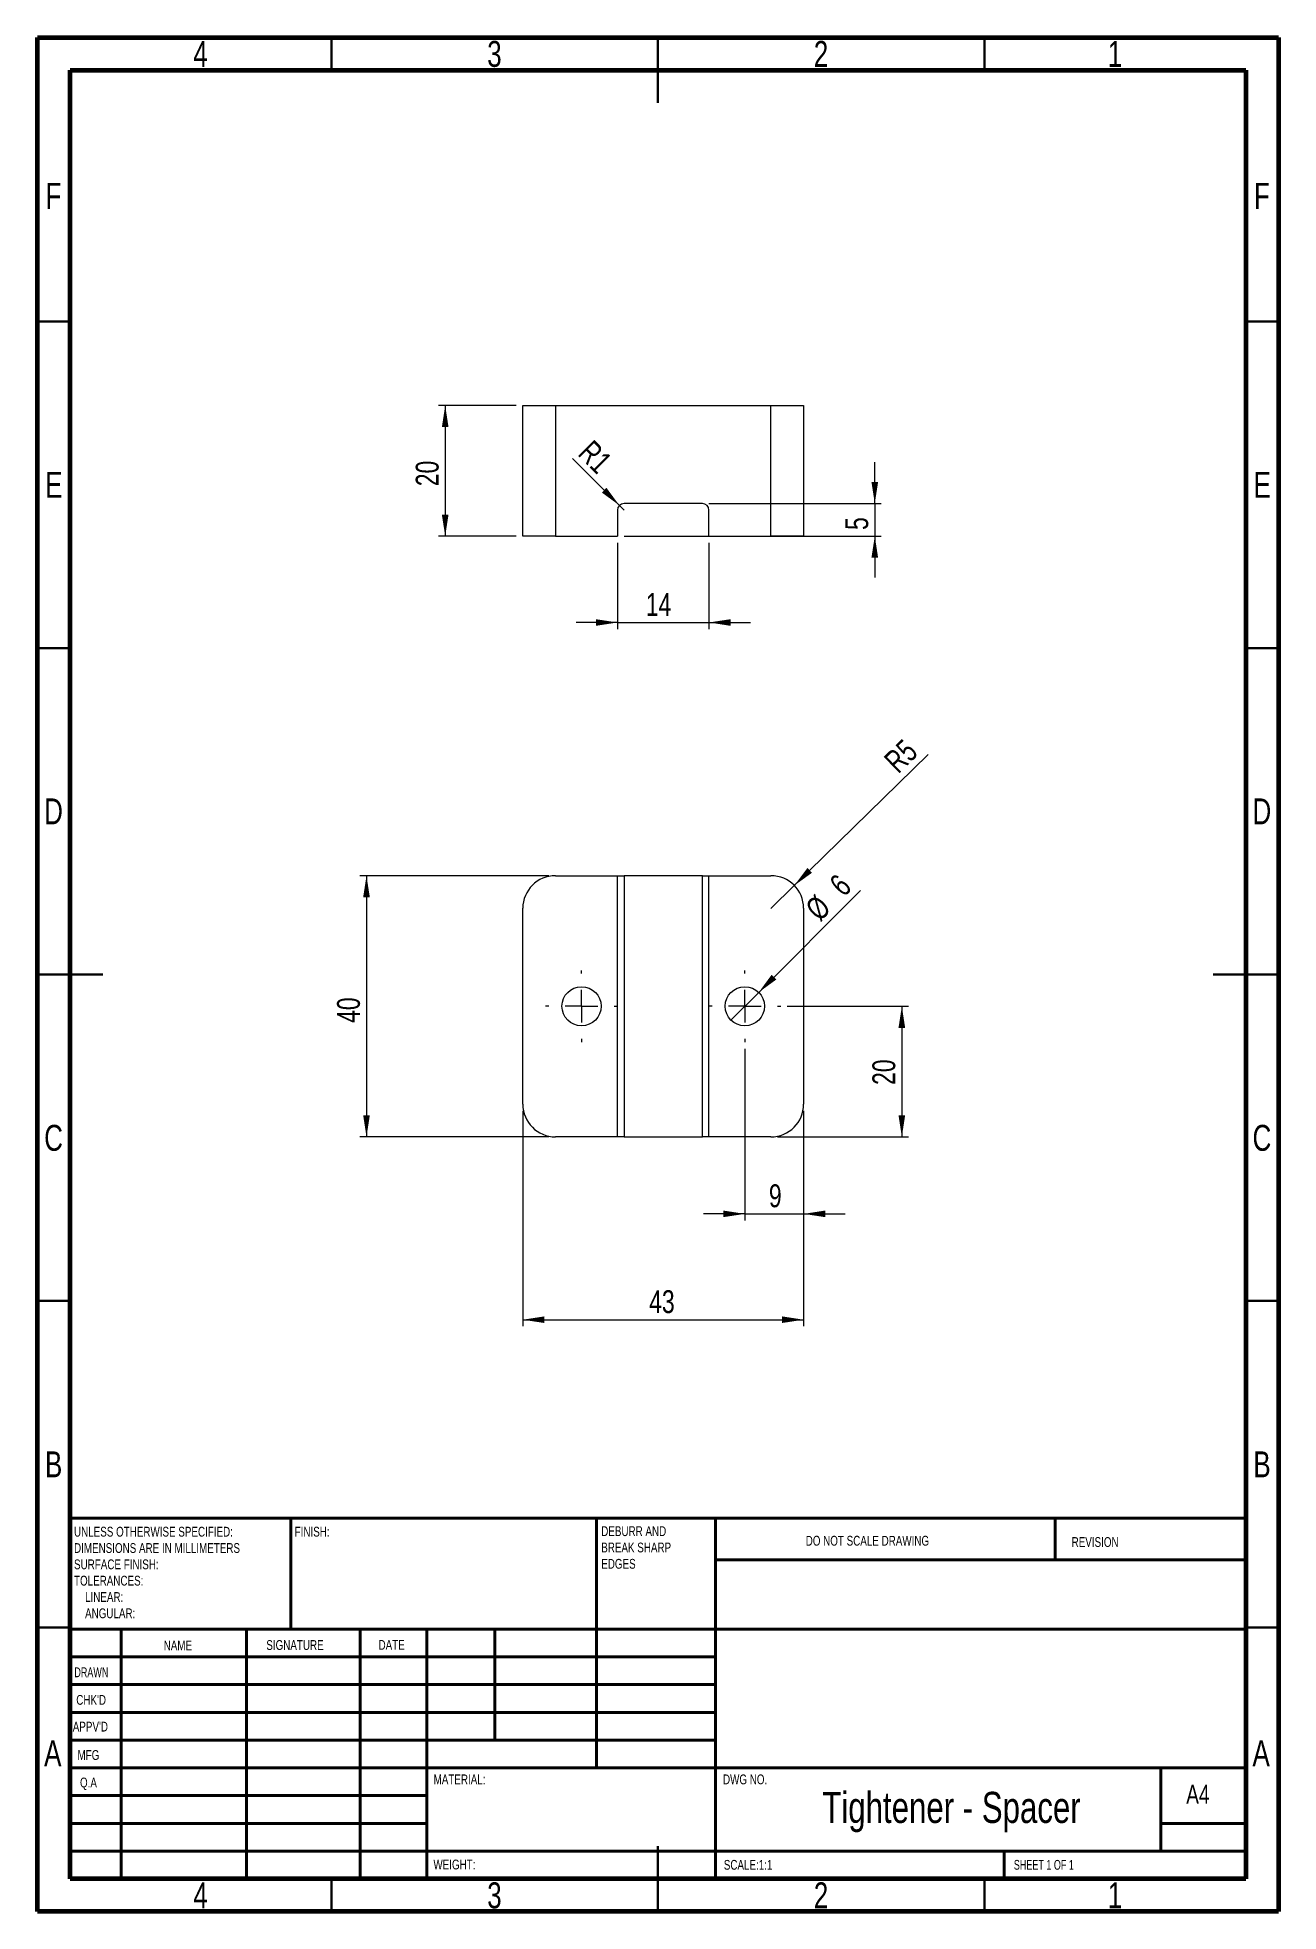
# Model space of a CAD drawing. Header units: millimetres. Extents: x 15 to 205, y 5 to 292.
import ezdxf

# ---------------------------------------------------------------- set-up
doc = ezdxf.new("R2010")
doc.units = ezdxf.units.MM
doc.styles.add('SLDTEXTSTYLE0', font='TXT', dxfattribs={"width": 0.75})
doc.styles.add('SLDTEXTSTYLE1', font='TXT', dxfattribs={"width": 0.686449})
doc.styles.add('SLDTEXTSTYLE2', font='TXT', dxfattribs={"width": 0.6875})
doc.dimstyles.new('SLDDIMSTYLE0', dxfattribs={"dimtxt": 3.5, "dimasz": 3.302, "dimexe": 0, "dimexo": 0.0625, "dimgap": 0.875, "dimtad": 1, "dimrnd": 1e-09, "dimzin": 12, "dimdsep": 46, "dimtxsty": 'SLDTEXTSTYLE0', "dimsah": 1, "dimcen": 0.09, "dimadec": 0, "dimazin": 3, "dimtfac": 1, "dimtofl": 0, "dimtmove": 0, "dimatfit": 3, "dimfxl": 1, "dimfrac": 2, "dimtolj": 1, "dimtzin": 12, "dimarcsym": 0})
doc.dimstyles.new('SLDDIMSTYLE1', dxfattribs={"dimtxt": 3.5, "dimasz": 3.302, "dimexe": 0, "dimexo": 0.0625, "dimgap": 0.875, "dimtad": 1, "dimrnd": 1e-09, "dimzin": 12, "dimdsep": 46, "dimtxsty": 'SLDTEXTSTYLE0', "dimsah": 1, "dimcen": 0, "dimadec": 0, "dimazin": 3, "dimtfac": 1, "dimtofl": 0, "dimtmove": 0, "dimatfit": 3, "dimfxl": 1, "dimfrac": 2, "dimtolj": 1, "dimtzin": 12, "dimarcsym": 0})
doc.dimstyles.new('SLDDIMSTYLE2', dxfattribs={"dimtxt": 3.5, "dimasz": 3.302, "dimexe": 0, "dimexo": 0.0625, "dimgap": 0.875, "dimtad": 1, "dimrnd": 1e-09, "dimzin": 12, "dimdsep": 46, "dimtxsty": 'SLDTEXTSTYLE0', "dimblk1": 'NONE', "dimsah": 1, "dimcen": 0, "dimadec": 0, "dimazin": 3, "dimtfac": 1, "dimtmove": 0, "dimatfit": 3, "dimldrblk": 'NONE', "dimfxl": 1, "dimfrac": 2, "dimtolj": 1, "dimtzin": 12, "dimarcsym": 0})
doc.dimstyles.new('SLDDIMSTYLE3', dxfattribs={"dimtxt": 3.5, "dimasz": 3.302, "dimexe": 0, "dimexo": 0.0625, "dimgap": 0.875, "dimtad": 1, "dimrnd": 1e-09, "dimzin": 12, "dimdsep": 46, "dimtxsty": 'SLDTEXTSTYLE0', "dimsah": 1, "dimcen": 0.09, "dimadec": 0, "dimazin": 3, "dimtfac": 1, "dimtmove": 0, "dimatfit": 0, "dimfxl": 1, "dimfrac": 2, "dimtolj": 1, "dimtzin": 12, "dimarcsym": 0})

# ---------------------------------------------------------------- blocks, each defined once
blk = doc.blocks.new('SW_NOTE_0')
at = {"color": 0, "linetype": 'Continuous', "lineweight": 0, "char_height": 1.5, "attachment_point": 1, "style": 'SLDTEXTSTYLE0'}
for s, insert in [('UNLESS OTHERWISE SPECIFIED:', (0, 1.93)), ('DIMENSIONS ARE IN MILLIMETERS', (0, -0.57)), ('TOLERANCES:', (0, -5.57)), ('SURFACE FINISH:', (0, -3.07)), ('LINEAR:', (1.69, -8.07)), ('ANGULAR:', (1.69, -10.57))]:
    blk.add_mtext(s, dxfattribs=dict(at, insert=insert))
blk = doc.blocks.new('SW_NOTE_1')
at = {"color": 0, "linetype": 'Continuous', "lineweight": 0, "char_height": 1.5, "attachment_point": 1, "style": 'SLDTEXTSTYLE0'}
for s, insert in [('DEBURR AND', (0, 1.93)), ('BREAK SHARP', (0, -0.57)), ('EDGES', (0, -3.07))]:
    blk.add_mtext(s, dxfattribs=dict(at, insert=insert))
blk = doc.blocks.new('_D')
at = {"color": 7, "linetype": 'Continuous', "lineweight": 0}
for p, q in [((89.3, 127.63), (89.3, 94.63)), ((132.3, 127.63), (132.3, 94.63)), ((89.3, 95.63), (132.3, 95.63))]:
    blk.add_line(p, q, dxfattribs=at)
for points in [[(89.3, 95.63), (92.6, 95.13), (92.6, 96.14)], [(132.3, 95.63), (128.99, 96.14), (128.99, 95.13)]]:
    blk.add_solid(points, dxfattribs=at)
at = {"color": 7, "linetype": 'Continuous', "lineweight": 0, "insert": (108.65, 100.15), "char_height": 3.5, "attachment_point": 1, "style": 'SLDTEXTSTYLE0'}
blk.add_mtext('43', dxfattribs=at)
blk = doc.blocks.new('_D_1')
at = {"color": 7, "linetype": 'Continuous', "lineweight": 0}
for p, q in [((93.3, 163.63), (64.37, 163.63)), ((65.37, 163.63), (65.37, 123.63)), ((93.3, 123.63), (64.37, 123.63))]:
    blk.add_line(p, q, dxfattribs=at)
for points in [[(65.37, 163.63), (64.86, 160.33), (65.88, 160.33)], [(65.37, 123.63), (65.88, 126.94), (64.86, 126.94)]]:
    blk.add_solid(points, dxfattribs=at)
at = {"color": 7, "linetype": 'Continuous', "lineweight": 0, "insert": (60.86, 141.09), "char_height": 3.5, "attachment_point": 1, "rotation": 90, "style": 'SLDTEXTSTYLE0'}
blk.add_mtext('40', dxfattribs=at)
blk = doc.blocks.new('_D_2')
at = {"color": 7, "linetype": 'Continuous', "lineweight": 0}
for q in [(151.36, 182.21), (127.3, 158.63)]:
    blk.add_line((130.87, 162.13), q, dxfattribs=at)
blk.add_solid([(130.87, 162.13), (133.58, 164.08), (132.87, 164.81)], dxfattribs=at)
at = {"color": 7, "linetype": 'Continuous', "lineweight": 0, "insert": (144.34, 181.63), "char_height": 3.5, "attachment_point": 1, "rotation": 44.4098, "style": 'SLDTEXTSTYLE0'}
blk.add_mtext('R5', dxfattribs=at)
blk = doc.blocks.new('_D_3')
at = {"color": 7, "linetype": 'Continuous', "lineweight": 0}
for q in [(141.02, 161.36), (121.17, 141.51)]:
    blk.add_line((125.42, 145.76), q, dxfattribs=at)
blk.add_solid([(125.42, 145.76), (128.11, 147.73), (127.39, 148.45)], dxfattribs=at)
at = {"color": 7, "linetype": 'Continuous', "lineweight": 0, "char_height": 3.5, "attachment_point": 1, "rotation": 45, "style": 'SLDTEXTSTYLE0'}
for s, insert in [('6', (135.98, 162.74)), ('%%c', (132.29, 158.97))]:
    blk.add_mtext(s, dxfattribs=dict(at, insert=insert))
blk = doc.blocks.new('_NONE')
blk = doc.blocks.new('_D_4')
at = {"color": 7, "linetype": 'Continuous', "lineweight": 0}
for p, q in [((123.3, 137.13), (123.3, 110.84)), ((132.3, 127.63), (132.3, 110.84)), ((123.3, 111.84), (116.95, 111.84)), ((123.3, 111.84), (132.3, 111.84)), ((132.3, 111.84), (138.65, 111.84))]:
    blk.add_line(p, q, dxfattribs=at)
for points in [[(123.3, 111.84), (119.99, 112.35), (119.99, 111.34)], [(132.3, 111.84), (135.6, 111.34), (135.6, 112.35)]]:
    blk.add_solid(points, dxfattribs=at)
at = {"color": 7, "linetype": 'Continuous', "lineweight": 0, "insert": (126.98, 116.36), "char_height": 3.5, "attachment_point": 1, "style": 'SLDTEXTSTYLE0'}
blk.add_mtext('9', dxfattribs=at)
blk = doc.blocks.new('_D_5')
at = {"color": 7, "linetype": 'Continuous', "lineweight": 0}
for p, q in [((129.8, 143.63), (148.33, 143.63)), ((147.33, 143.63), (147.33, 123.63)), ((128.3, 123.63), (148.33, 123.63))]:
    blk.add_line(p, q, dxfattribs=at)
for points in [[(147.33, 143.63), (146.82, 140.33), (147.84, 140.33)], [(147.33, 123.63), (147.84, 126.94), (146.82, 126.94)]]:
    blk.add_solid(points, dxfattribs=at)
at = {"color": 7, "linetype": 'Continuous', "lineweight": 0, "insert": (142.82, 131.59), "char_height": 3.5, "attachment_point": 1, "rotation": 90, "style": 'SLDTEXTSTYLE0'}
blk.add_mtext('20', dxfattribs=at)
blk = doc.blocks.new('SW_CENTERMARKSYMBOL_0')
at = {"color": 0, "linetype": 'Continuous', "lineweight": 0}
for p, q in [((0, 5), (0, 5.5)), ((-5, 0), (-5.5, 0)), ((0, 0), (-2.5, 0)), ((0, 0), (0, 2.5)), ((0, 0), (0, -2.5)), ((0, 0), (2.5, 0)), ((5, 0), (5.5, 0)), ((0, -5), (0, -5.5))]:
    blk.add_line(p, q, dxfattribs=at)
blk = doc.blocks.new('SW_CENTERMARKSYMBOL_1')
at = {"color": 0, "linetype": 'Continuous', "lineweight": 0}
for p, q in [((0, 5), (0, 5.5)), ((-5, 0), (-5.5, 0)), ((0, 0), (-2.5, 0)), ((0, 0), (0, 2.5)), ((0, 0), (0, -2.5)), ((0, 0), (2.5, 0)), ((5, 0), (5.5, 0)), ((0, -5), (0, -5.5))]:
    blk.add_line(p, q, dxfattribs=at)
blk = doc.blocks.new('_D_6')
at = {"color": 7, "linetype": 'Continuous', "lineweight": 0}
for p, q in [((103.8, 214.63), (103.8, 201.41)), ((117.8, 214.63), (117.8, 201.41)), ((103.8, 202.41), (97.45, 202.41)), ((103.8, 202.41), (117.8, 202.41)), ((117.8, 202.41), (124.15, 202.41))]:
    blk.add_line(p, q, dxfattribs=at)
for points in [[(103.8, 202.41), (100.49, 202.91), (100.49, 201.9)], [(117.8, 202.41), (121.1, 201.9), (121.1, 202.91)]]:
    blk.add_solid(points, dxfattribs=at)
at = {"color": 7, "linetype": 'Continuous', "lineweight": 0, "insert": (108.13, 206.92), "char_height": 3.5, "attachment_point": 1, "style": 'SLDTEXTSTYLE0'}
blk.add_mtext('14', dxfattribs=at)
blk = doc.blocks.new('_D_7')
at = {"color": 7, "linetype": 'Continuous', "lineweight": 0}
for q in [(96.93, 227.5), (104.8, 219.63)]:
    blk.add_line((104.09, 220.34), q, dxfattribs=at)
blk.add_solid([(104.09, 220.34), (102.11, 223.03), (101.4, 222.31)], dxfattribs=at)
at = {"color": 7, "linetype": 'Continuous', "lineweight": 0, "insert": (100.03, 230.59), "char_height": 3.5, "attachment_point": 1, "rotation": 315, "style": 'SLDTEXTSTYLE0'}
blk.add_mtext('R1', dxfattribs=at)
blk = doc.blocks.new('_D_8')
at = {"color": 7, "linetype": 'Continuous', "lineweight": 0}
for p, q in [((88.3, 235.63), (76.42, 235.63)), ((77.42, 235.63), (77.42, 215.63)), ((88.3, 215.63), (76.42, 215.63))]:
    blk.add_line(p, q, dxfattribs=at)
for points in [[(77.42, 235.63), (76.91, 232.33), (77.93, 232.33)], [(77.42, 215.63), (77.93, 218.93), (76.91, 218.93)]]:
    blk.add_solid(points, dxfattribs=at)
at = {"color": 7, "linetype": 'Continuous', "lineweight": 0, "insert": (72.91, 223.28), "char_height": 3.5, "attachment_point": 1, "rotation": 90, "style": 'SLDTEXTSTYLE0'}
blk.add_mtext('20', dxfattribs=at)
blk = doc.blocks.new('_D_9')
at = {"color": 7, "linetype": 'Continuous', "lineweight": 0}
for p, q in [((143.19, 220.63), (143.19, 226.98)), ((117.8, 220.63), (144.19, 220.63)), ((143.19, 220.63), (143.19, 215.63)), ((104.8, 215.63), (144.19, 215.63)), ((143.19, 215.63), (143.19, 209.28))]:
    blk.add_line(p, q, dxfattribs=at)
for points in [[(143.19, 220.63), (143.7, 223.93), (142.68, 223.93)], [(143.19, 215.63), (142.68, 212.33), (143.7, 212.33)]]:
    blk.add_solid(points, dxfattribs=at)
at = {"color": 7, "linetype": 'Continuous', "lineweight": 0, "insert": (138.68, 216.58), "char_height": 3.5, "attachment_point": 1, "rotation": 90, "style": 'SLDTEXTSTYLE0'}
blk.add_mtext('5', dxfattribs=at)

msp = doc.modelspace()

# ---------------------------------------------------------------- linework, layer by layer
at = {"color": 7, "linetype": 'Continuous', "lineweight": 60}
for p, q in [((15, 5), (15, 292)), ((15, 292), (205, 292)), ((205, 292), (205, 5)), ((20, 10), (20, 287)), ((20, 287), (200, 287)), ((200, 287), (200, 10)), ((200, 10), (20, 10)), ((205, 5), (15, 5))]:
    msp.add_line(p, q, dxfattribs=at)
at = {"color": 7, "linetype": 'Continuous', "lineweight": 30}
for p, q in [((60, 287), (60, 292)), ((110, 292), (110, 282)), ((110, 287), (110, 292)), ((160, 287), (160, 292)), ((20, 248.5), (15, 248.5)), ((200, 248.5), (205, 248.5)), ((20, 198.5), (15, 198.5)), ((200, 198.5), (205, 198.5)), ((15, 148.5), (25, 148.5)), ((20, 148.5), (15, 148.5)), ((205, 148.5), (195, 148.5)), ((200, 148.5), (205, 148.5)), ((20, 98.5), (15, 98.5)), ((200, 98.5), (205, 98.5)), ((20, 48.5), (15, 48.5)), ((200, 48.5), (205, 48.5)), ((110, 5), (110, 15)), ((60, 10), (60, 5)), ((110, 10), (110, 5)), ((160, 10), (160, 5))]:
    msp.add_line(p, q, dxfattribs=at)
at = {"color": 7, "linetype": 'Continuous', "lineweight": 15}
for p, q in [((89.296, 215.63), (89.296, 235.63)), ((89.296, 235.63), (94.296, 235.63)), ((94.296, 235.63), (94.296, 215.63)), ((94.296, 235.63), (127.296, 235.63)), ((127.296, 215.63), (127.296, 235.63)), ((127.296, 235.63), (132.296, 235.63)), ((132.296, 235.63), (132.296, 215.63)), ((103.796, 219.63), (103.796, 215.63)), ((116.796, 220.63), (104.796, 220.63)), ((117.796, 215.63), (117.796, 219.63)), ((94.296, 215.63), (89.296, 215.63)), ((94.296, 215.63), (103.796, 215.63)), ((117.796, 215.63), (127.296, 215.63)), ((132.296, 215.63), (127.296, 215.63)), ((94.296, 163.635), (103.796, 163.635)), ((103.796, 123.635), (103.796, 163.635)), ((103.796, 163.635), (104.796, 163.635)), ((104.796, 163.635), (104.796, 123.635)), ((116.796, 163.635), (104.796, 163.635)), ((116.796, 123.635), (116.796, 163.635)), ((116.796, 163.635), (117.796, 163.635)), ((117.796, 123.635), (117.796, 163.635)), ((117.796, 163.635), (127.296, 163.635)), ((89.296, 128.635), (89.296, 158.635)), ((132.296, 158.635), (132.296, 128.635)), ((103.796, 123.635), (94.296, 123.635)), ((104.796, 123.635), (103.796, 123.635)), ((104.796, 123.635), (116.796, 123.635)), ((117.796, 123.635), (116.796, 123.635)), ((127.296, 123.635), (117.796, 123.635))]:
    msp.add_line(p, q, dxfattribs=at)
at = {"color": 7, "linetype": 'Continuous', "lineweight": 40}
for p, q in [((20, 65.25), (200, 65.25)), ((20, 65.25), (20, 10)), ((53.8, 48.25), (53.8, 65.25)), ((100.6, 65.25), (100.6, 27)), ((118.8, 65.25), (118.8, 10)), ((170.8, 58.875), (170.8, 65.25)), ((200, 58.875), (118.8, 58.875)), ((200, 48.25), (20, 48.25)), ((27.8, 48.25), (27.8, 10)), ((46.991, 48.25), (46.991, 10)), ((64.399, 48.25), (64.399, 10)), ((74.6, 10), (74.6, 48.25)), ((85, 31.25), (85, 48.25)), ((118.8, 44), (20, 44)), ((118.8, 39.75), (20, 39.75)), ((118.8, 35.5), (20, 35.5)), ((118.8, 31.25), (20, 31.25)), ((74.6, 27), (20, 27)), ((74.6, 27), (200, 27)), ((187, 14.25), (187, 27)), ((74.6, 22.75), (20, 22.75)), ((74.6, 18.5), (20, 18.5)), ((200, 18.5), (187, 18.5)), ((20, 14.25), (200, 14.25)), ((163, 10), (163, 14.25))]:
    msp.add_line(p, q, dxfattribs=at)
at = {"color": 7, "linetype": 'Continuous', "lineweight": 15}
for centre in [(98.296, 143.635), (123.296, 143.635)]:
    msp.add_circle(centre, 3, dxfattribs=at)
for centre, radius, start, end in [((104.796, 219.63), 1, 90, 180), ((116.796, 219.63), 1, 0, 90), ((94.296, 158.635), 5, 90, 180), ((127.296, 158.635), 5, 0, 90), ((94.296, 128.635), 5, 180, 270), ((127.296, 128.635), 5, 270, 0)]:
    msp.add_arc(centre, radius, start, end, dxfattribs=at)

# ---------------------------------------------------------------- block references
at = {"color": 7, "linetype": 'Continuous', "lineweight": 0}
for name, p in [('SW_CENTERMARKSYMBOL_0', (98.296, 143.635)), ('SW_CENTERMARKSYMBOL_1', (123.296, 143.635)), ('SW_NOTE_0', (20.594, 61.987)), ('SW_NOTE_1', (101.309, 62.069))]:
    msp.add_blockref(name, p, dxfattribs=at)

# ---------------------------------------------------------------- texts
for s, insert, char_height, attachment_point, style in [('4', (39.96, 291.47), 3.969, 2, 'SLDTEXTSTYLE0'), ('3', (84.96, 291.47), 3.969, 2, 'SLDTEXTSTYLE0'), ('2', (134.96, 291.47), 3.969, 2, 'SLDTEXTSTYLE0'), ('1', (179.96, 291.47), 3.969, 2, 'SLDTEXTSTYLE0'), ('F', (17.458, 269.72), 3.969, 2, 'SLDTEXTSTYLE0'), ('F', (202.458, 269.72), 3.969, 2, 'SLDTEXTSTYLE0'), ('E', (17.508, 225.47), 3.969, 2, 'SLDTEXTSTYLE0'), ('E', (202.508, 225.47), 3.969, 2, 'SLDTEXTSTYLE0'), ('D', (17.453, 175.47), 3.969, 2, 'SLDTEXTSTYLE0'), ('D', (202.453, 175.47), 3.969, 2, 'SLDTEXTSTYLE0'), ('C', (17.459, 125.47), 3.969, 2, 'SLDTEXTSTYLE0'), ('C', (202.459, 125.47), 3.969, 2, 'SLDTEXTSTYLE0'), ('B', (17.471, 75.47), 3.969, 2, 'SLDTEXTSTYLE0'), ('B', (202.471, 75.47), 3.969, 2, 'SLDTEXTSTYLE0'), ('FINISH:', (54.371, 63.919), 1.5, 1, 'SLDTEXTSTYLE0'), ('DO NOT SCALE DRAWING', (132.615, 62.533), 1.5, 1, 'SLDTEXTSTYLE0'), ('REVISION', (173.328, 62.335), 1.5, 1, 'SLDTEXTSTYLE0'), ('NAME', (34.322, 46.501), 1.5, 1, 'SLDTEXTSTYLE0'), ('SIGNATURE', (50.034, 46.562), 1.5, 1, 'SLDTEXTSTYLE0'), ('DATE', (67.215, 46.576), 1.5, 1, 'SLDTEXTSTYLE0'), ('DRAWN', (20.643, 42.385), 1.5, 1, 'SLDTEXTSTYLE1'), ("CHK'D", (20.939, 38.162), 1.5, 1, 'SLDTEXTSTYLE0'), ("APPV'D", (20.402, 34.066), 1.5, 1, 'SLDTEXTSTYLE0'), ('A', (17.34, 31.22), 3.969, 2, 'SLDTEXTSTYLE0'), ('MFG', (21.124, 29.716), 1.5, 1, 'SLDTEXTSTYLE0'), ('A', (202.34, 31.22), 3.969, 2, 'SLDTEXTSTYLE0'), ('MATERIAL:', (75.646, 25.986), 1.5, 1, 'SLDTEXTSTYLE0'), ('DWG NO.', (119.953, 25.986), 1.5, 1, 'SLDTEXTSTYLE0'), ('Q.A', (21.509, 25.505), 1.5, 1, 'SLDTEXTSTYLE0'), ('Tightener - Spacer', (154.931, 23.324), 4.7625, 2, 'SLDTEXTSTYLE0'), ('A4', (190.871, 24.406), 2.9104, 1, 'SLDTEXTSTYLE0'), ('WEIGHT:', (75.618, 12.949), 1.4986, 1, 'SLDTEXTSTYLE0'), ('SCALE:1:1', (120.074, 12.9), 1.5, 1, 'SLDTEXTSTYLE0'), ('SHEET 1 OF 1', (164.478, 12.9), 1.5, 1, 'SLDTEXTSTYLE2'), ('4', (39.96, 9.47), 3.969, 2, 'SLDTEXTSTYLE0'), ('3', (84.96, 9.47), 3.969, 2, 'SLDTEXTSTYLE0'), ('2', (134.96, 9.47), 3.969, 2, 'SLDTEXTSTYLE0'), ('1', (179.96, 9.47), 3.969, 2, 'SLDTEXTSTYLE0')]:
    msp.add_mtext(s, dxfattribs=dict(at, insert=insert, char_height=char_height, attachment_point=attachment_point, style=style))

# ---------------------------------------------------------------- dimensions: what is measured, and where the dimension line sits
for base, p1, p2, dimstyle, picture, middle in [((77.419, 215.63), (89.296, 235.63), (89.296, 215.63), 'SLDDIMSTYLE3', '_D_8', (77.419, 225.867)), ((143.188, 215.63), (116.796, 220.63), (103.796, 215.63), 'SLDDIMSTYLE3', '_D_9', (143.188, 217.872)), ((65.373, 123.635), (94.296, 163.635), (94.296, 123.635), 'SLDDIMSTYLE0', '_D_1', (65.373, 143.674)), ((147.328, 123.635), (128.796, 143.635), (127.296, 123.635), 'SLDDIMSTYLE3', '_D_5', (147.328, 134.175))]:
    dim = msp.add_linear_dim(base=base, p1=p1, p2=p2, angle=90, dimstyle=dimstyle, dxfattribs=at)
    dim.commit()
    dim.dimension.update_dxf_attribs({"geometry": picture, "text_midpoint": middle, "dimtype": 160})
for center, mpoint, picture, middle in [((104.796, 219.63), (104.089, 220.337), '_D_7', (98.559, 225.867)), ((127.296, 158.635), (130.868, 162.134), '_D_2', (149.515, 180.401))]:
    dim = msp.add_radius_dim(center=center, mpoint=mpoint, dimstyle='SLDDIMSTYLE1', dxfattribs=at)
    dim.commit()
    dim.dimension.update_dxf_attribs({"geometry": picture, "text_midpoint": middle, "dimtype": 164})
for base, p1, p2, dimstyle, picture, middle in [((117.796, 202.406), (103.796, 215.63), (117.796, 215.63), 'SLDDIMSTYLE3', '_D_6', (110.716, 202.406)), ((132.296, 111.844), (123.296, 138.135), (132.296, 128.635), 'SLDDIMSTYLE3', '_D_4', (128.269, 111.844)), ((132.296, 95.635), (89.296, 128.635), (132.296, 128.635), 'SLDDIMSTYLE0', '_D', (111.233, 95.635))]:
    dim = msp.add_linear_dim(base=base, p1=p1, p2=p2, dimstyle=dimstyle, dxfattribs=at)
    dim.commit()
    dim.dimension.update_dxf_attribs({"geometry": picture, "text_midpoint": middle, "dimtype": 160})
dim = msp.add_diameter_dim_2p(p1=(121.175, 141.514), p2=(125.418, 145.756), dimstyle='SLDDIMSTYLE2', dxfattribs=at)
dim.commit()
dim.dimension.update_dxf_attribs({"geometry": '_D_3', "text_midpoint": (138.371, 158.71), "dimtype": 163})

doc.saveas('drawing.dxf')
